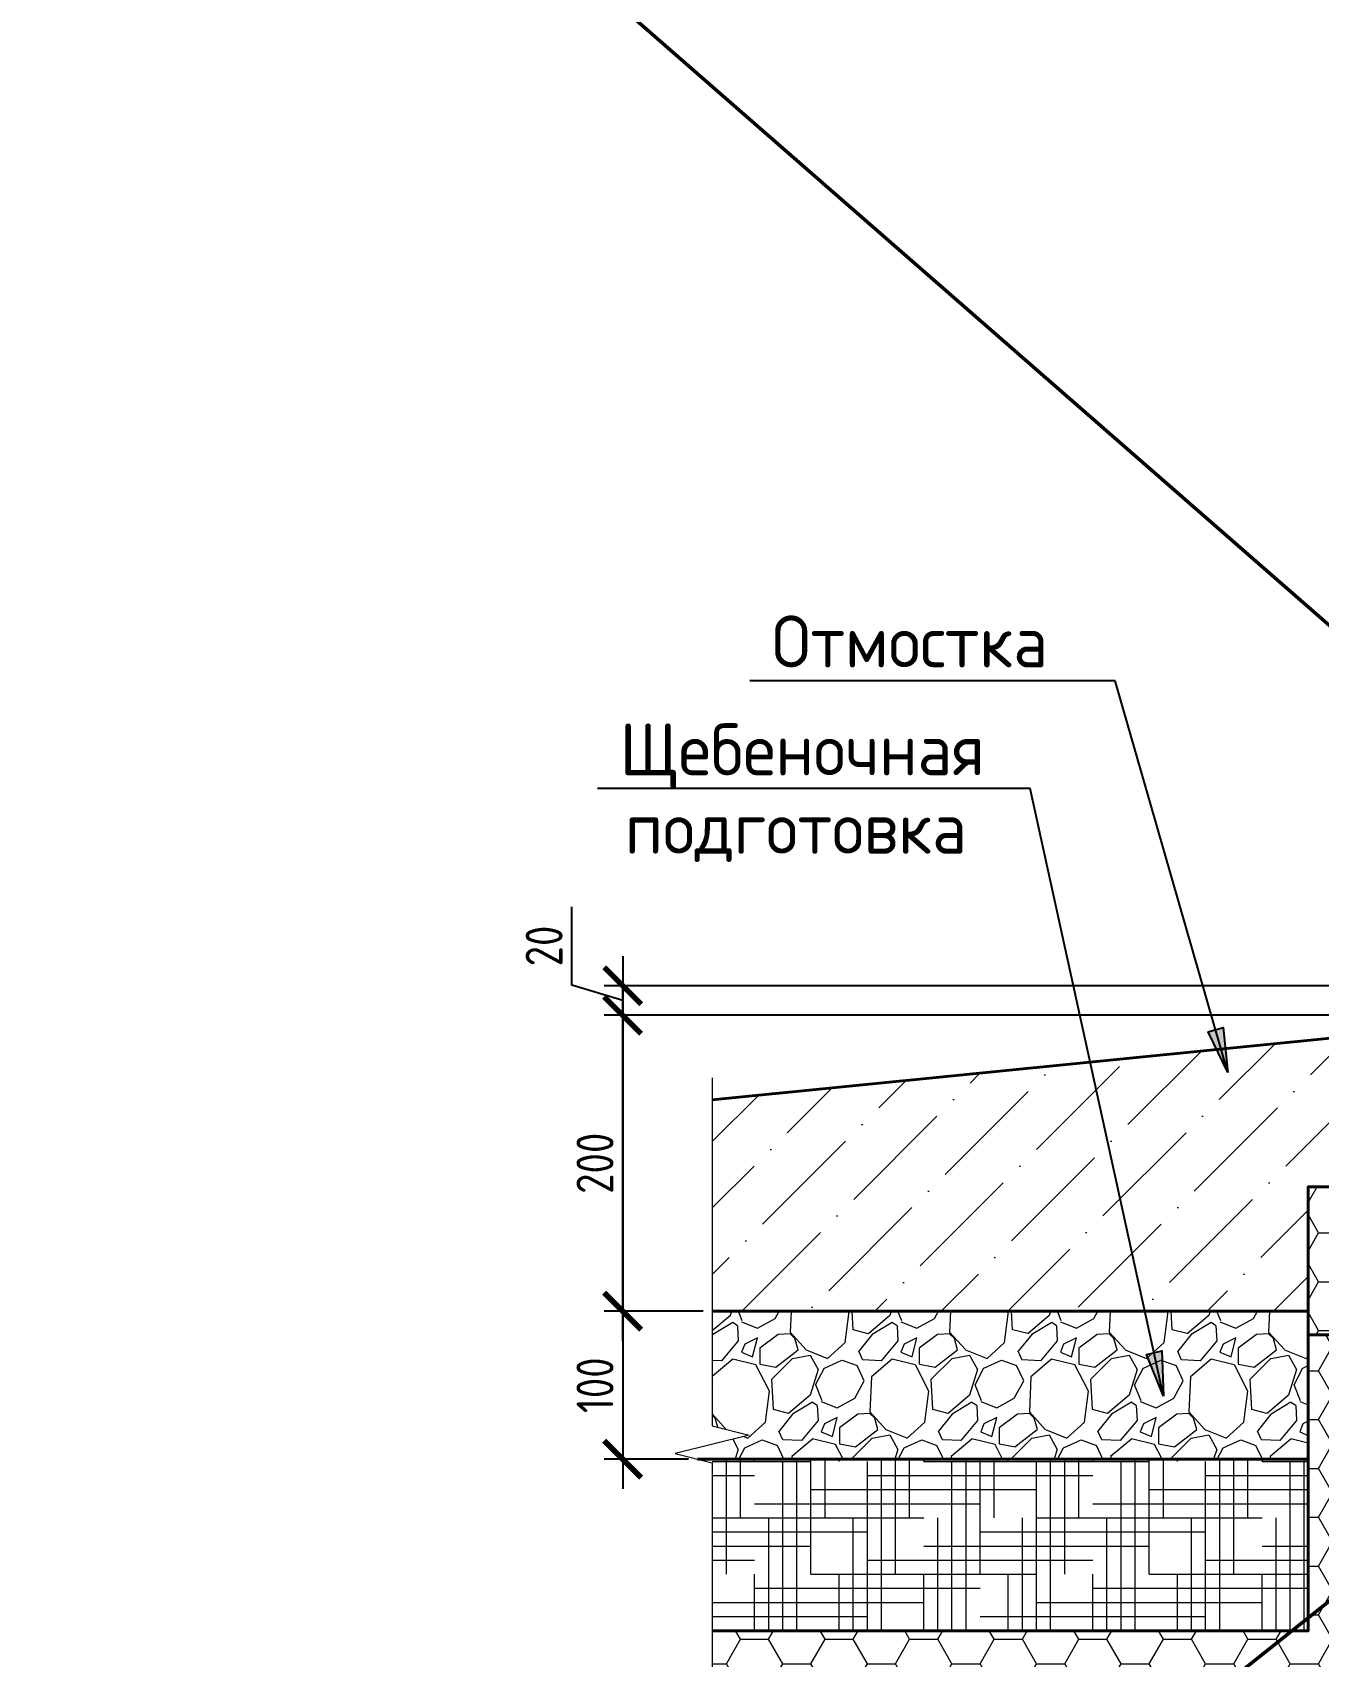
# Model space of a CAD drawing. Header units: millimetres. Extents: x -3689 to 2883575, y -702957 to -604547.
# Drawn here: x 2821449 to 2822318, y -689681 to -688583 of the extents above; entities that cross this region are included whole.
import ezdxf
from ezdxf import colors
from ezdxf.entities.mleader import LeaderData, LeaderLine
from ezdxf.enums import TextEntityAlignment as Align
from ezdxf.math import Vec2, Vec3

# ---------------------------------------------------------------- set-up
doc = ezdxf.new("R2010")
doc.units = ezdxf.units.MM
doc.header["$PDMODE"] = 35
for name, color, linetype, lineweight in [('_PP_Hatch', 9, 'Continuous', 9), ('_PP_Primary Line Continuous', 3, 'Continuous', 40), ('_Выноска', 7, 'Continuous', 15), ('Стены сечение', 7, 'Continuous', 40), ('Штрих Железобетон', 7, 'Continuous', 15), ('Штрих Мин. Вата', 40, 'Continuous', 15)]:
    doc.layers.add(name, color=color, linetype=linetype, lineweight=lineweight)
doc.styles.add('GOST 2.304', font='CS_Gost2304.shx')
doc.styles.add('GOST-2.304_Type-B', font='GOST_Common.ttf')
doc.dimstyles.new('SPDS', dxfattribs={"dimscale": 100, "dimtxt": 2.5, "dimasz": 2.5, "dimexe": 1.25, "dimexo": 0.625, "dimtad": 1, "dimdec": 0, "dimrnd": 0.001, "dimtxsty": 'GOST 2.304', "dimblk": 'ARCHTICK', "dimblk1": 'ARCHTICK', "dimblk2": 'ARCHTICK', "dimcen": 2.5, "dimdle": 2, "dimadec": 0, "dimazin": 2, "dimtfac": 0.75, "dimtdec": 4, "dimtmove": 1, "dimatfit": 3, "dimfxl": 1, "dimtolj": 1, "dimarcsym": 0})

# ---------------------------------------------------------------- blocks, each defined once
blk = doc.blocks.new('_ARCHTICK')
at = {"color": 0, "linetype": 'ByBlock', "const_width": 0.15}
blk.add_lwpolyline([(-0.5, -0.5), (0.5, 0.5)], dxfattribs=at)
blk = doc.blocks.new('*D677')
at = {"layer": '_Выноска', "color": 0, "lineweight": -2, "transparency": 16777216}
for p, q in [((2821847.7, -689227.2), (2821847.7, -689467.2)), ((2822474.6, -689247.2), (2821835.2, -689247.2)), ((2821902, -689447.2), (2821835.2, -689447.2))]:
    blk.add_line(p, q, dxfattribs=at)
at = {"layer": 'Defpoints', "color": 0, "transparency": 16777216}
for p in [(2822480.9, -689247.2), (2821847.7, -689447.2), (2821908.3, -689447.2)]:
    blk.add_point(p, dxfattribs=at)
at = {"layer": '_Выноска', "color": 0, "lineweight": -2, "transparency": 16777216, "xscale": 25, "yscale": 25, "zscale": 25}
for p, rotation in [((2821847.7, -689247.2), 90), ((2821847.7, -689447.2), 270)]:
    blk.add_blockref('_ARCHTICK', p, dxfattribs=dict(at, rotation=rotation))
at = {"layer": '_Выноска', "color": 0, "transparency": 16777216, "insert": (2821829, -689347.2), "char_height": 25, "attachment_point": 5, "rotation": 90, "style": 'GOST 2.304'}
blk.add_mtext('\\A1;200', dxfattribs=at)
blk = doc.blocks.new('*D672')
at = {"layer": '_Выноска', "color": 0, "lineweight": -2, "transparency": 16777216}
for p, q in [((2821847.7, -689427.2), (2821847.7, -689567.2)), ((2821902, -689447.2), (2821835.2, -689447.2)), ((2821892.1, -689547.2), (2821835.2, -689547.2))]:
    blk.add_line(p, q, dxfattribs=at)
at = {"layer": 'Defpoints', "color": 0, "transparency": 16777216}
for p in [(2821908.3, -689447.2), (2821847.7, -689547.2), (2821898.4, -689547.2)]:
    blk.add_point(p, dxfattribs=at)
at = {"layer": '_Выноска', "color": 0, "lineweight": -2, "transparency": 16777216, "xscale": 25, "yscale": 25, "zscale": 25}
for p, rotation in [((2821847.7, -689447.2), 90), ((2821847.7, -689547.2), 270)]:
    blk.add_blockref('_ARCHTICK', p, dxfattribs=dict(at, rotation=rotation))
at = {"layer": '_Выноска', "color": 0, "transparency": 16777216, "insert": (2821829, -689497.2), "char_height": 25, "attachment_point": 5, "rotation": 90, "style": 'GOST 2.304'}
blk.add_mtext('\\A1;100', dxfattribs=at)
blk = doc.blocks.new('*D678')
at = {"layer": '_Выноска', "color": 0, "lineweight": -2, "transparency": 16777216}
for p, q in [((2821847.7, -689467.2), (2821847.7, -689227.2)), ((2822474.6, -689247.2), (2821835.2, -689247.2)), ((2821902, -689447.2), (2821835.2, -689447.2))]:
    blk.add_line(p, q, dxfattribs=at)
at = {"layer": 'Defpoints', "color": 0, "transparency": 16777216}
for p in [(2821847.7, -689247.2), (2822480.9, -689247.2), (2821908.3, -689447.2)]:
    blk.add_point(p, dxfattribs=at)
at = {"layer": '_Выноска', "color": 0, "lineweight": -2, "transparency": 16777216, "xscale": 25, "yscale": 25, "zscale": 25}
for p, rotation in [((2821847.7, -689247.2), 90), ((2821847.7, -689447.2), 270)]:
    blk.add_blockref('_ARCHTICK', p, dxfattribs=dict(at, rotation=rotation))
at = {"layer": '_Выноска', "color": 0, "transparency": 16777216, "insert": (2821829, -689347.2), "char_height": 25, "attachment_point": 5, "rotation": 90, "style": 'GOST 2.304'}
blk.add_mtext('\\A1;200', dxfattribs=at)
blk = doc.blocks.new('*D674')
at = {"layer": '_Выноска', "color": 0, "lineweight": -2, "transparency": 16777216}
for p, q in [((2821813.4, -689226.9), (2821813.4, -689173.9)), ((2821847.7, -689207.2), (2821847.7, -689267.2)), ((2821847.7, -689237.2), (2821813.4, -689226.9)), ((2822474.6, -689227.2), (2821835.2, -689227.2)), ((2822474.6, -689247.2), (2821835.2, -689247.2))]:
    blk.add_line(p, q, dxfattribs=at)
at = {"layer": 'Defpoints', "color": 0, "transparency": 16777216}
for p in [(2822480.9, -689227.2), (2821847.7, -689247.2), (2822480.9, -689247.2)]:
    blk.add_point(p, dxfattribs=at)
at = {"layer": '_Выноска', "color": 0, "lineweight": -2, "transparency": 16777216, "xscale": 25, "yscale": 25, "zscale": 25}
for p, rotation in [((2821847.7, -689227.2), 90), ((2821847.7, -689247.2), 270)]:
    blk.add_blockref('_ARCHTICK', p, dxfattribs=dict(at, rotation=rotation))
at = {"layer": '_Выноска', "color": 0, "transparency": 16777216, "insert": (2821794.6, -689200.4), "char_height": 25, "attachment_point": 5, "rotation": 90, "style": 'GOST 2.304'}
blk.add_mtext('\\A1;20', dxfattribs=at)
blk = doc.blocks.new('_TagCircle')
at = {"color": 0, "linetype": 'ByBlock', "lineweight": -2, "transparency": 16777216}
blk.add_circle((0, 0), 4, dxfattribs=at)
at = {"color": 0, "transparency": 16777216}
blk.add_attdef('НОМЕРЯРЛЫКА', text='', height=3, dxfattribs=at).set_placement((0, -1.5), align=Align.CENTER)
blk = doc.blocks.new('_Open90')
at = {"color": 0, "linetype": 'ByBlock', "lineweight": -2}
for p, q in [((-0.5, 0.5), (0, 0)), ((0, 0), (-1, 0)), ((0, 0), (-0.5, -0.5))]:
    blk.add_line(p, q, dxfattribs=at)

msp = doc.modelspace()

# ---------------------------------------------------------------- hatches: boundary and pattern name
for points in [[(2822256.6939, -689285.817), (2822243.3159, -689258.449), (2822253.4831, -689255.5239)], [(2822213.2164, -689504.4812), (2822201.6161, -689476.3136), (2822211.9496, -689474.0448)]]:
    msp.add_hatch(color=7).paths.add_polyline_path(points, flags=0)
at = {"layer": '_PP_Hatch', "ltscale": 20}
h = msp.add_hatch(dxfattribs=at)
h.set_pattern_fill('ANSI36', scale=10)
h.set_pattern_definition([(45, (2791723.503, -715745.504), (16.83798, 61.73926), [79.375, -15.875, 0, -15.875])])
h.paths.add_polyline_path([(2821908.2592, -689447.1638), (2822310.866, -689447.1638), (2822310.866, -689363.1638), (2822480.866, -689363.1638), (2822480.866, -689247.1638), (2821908.2592, -689304.4245)])
h = msp.add_hatch(dxfattribs=at)
h.set_pattern_fill('GRAVEL', scale=3, angle=45)
h.set_pattern_definition([(273.0127875, (2803281.799, -560465.0914), (53.88153666, -915.98612435), [10.251643, -1014.91451]), (229.969741, (2803282.3377, -560475.329), (592.696900665, 700.45998026), [17.59214, -1741.621467]), (177.510447, (2803271.0226, -560488.7993), (1131.51227128, -53.8815363), [12.404446, -1228.041684]), (312.273689, (2803263.479, -560523.2834), (-1023.74919768, 1131.51227136), [16.020136, -1585.993123]), (337.8336542, (2803274.2555, -560535.1374), (-915.98612436, 377.17075705), [15.70901, -1555.194232]), (42.273689, (2803288.8035, -560541.0644), (-1131.51227136, -1023.74919768), [16.020136, -1585.993123]), (82.6942405, (2803300.6574, -560530.288), (-161.64461011, -1239.275344717), [21.18581, -2097.39346]), (117.2553284, (2803303.3515, -560509.2742), (-808.22305076, 1562.564565135), [20.001586, -1980.1577]), (166.4295656, (2803294.1916, -560491.4933), (-1131.51227128, 269.40768353), [16.07439, -1591.36637]), (220.2363583, (2803278.566, -560487.7216), (646.5784408, 538.81536716), [18.3514, -899.21811]), (267.3974378, (2803264.5568, -560499.5756), (-53.881536683, -1239.27534471), [23.732338, -2349.503175]), (183.814075, (2803317.361, -560470.4795), (-700.45997745, -53.88153668), [8.100136, -801.916975]), (216.4692344, (2803309.2785, -560471.0184), (808.22305079, 592.69690413), [15.41046, -1525.63917]), (270, (2803296.886, -560480.18), (53.881537, -53.881537), [10.77628, -96.986793]), (248.1985905, (2803286.648, -560477.484), (161.6446102, 377.1707571), [5.80324, -574.51867]), (336.80141, (2803284.493, -560482.872), (-215.5261469, 107.7630734), [8.20697, -402.14259]), (75.963757, (2803292.036, -560486.105), (53.8815367, 269.4076836), [13.32959, -430.988945]), (206.565051, (2803295.27, -560473.174), (161.64461, 53.8815367), [9.638614, -231.326944]), (61.3895403, (2803253.2417, -560514.1236), (377.17075708, 700.45997744), [13.50264, -1336.7648]), (115.346176, (2803259.7075, -560502.2696), (377.17075706, -808.2230509), [11.32797, -1121.46647]), (338.1985905, (2803284.493, -560462.397), (-377.1707571, 161.6446102), [11.606403, -568.715508]), (28.6104597, (2803295.2693, -560466.708), (-700.45997742, -377.17075713), [13.50264, -1336.7648]), (24.443955, (2803286.648, -560547.53), (-377.1707571, -161.6446102), [13.021056, -638.03203]), (339.7751406, (2803298.502, -560542.142), (-862.1045878, 323.2892199), [10.910164, -1080.1078]), (111.8014095, (2803338.913, -560515.74), (-161.6446102, 377.1707571), [11.606403, -568.715508]), (62.3540246, (2803334.603, -560504.9637), (-484.93383048, -915.98612438), [12.77348, -1264.57128]), (114.443955, (2803312.511, -560542.142), (161.6446102, -377.1707571), [6.51053, -644.542557]), (146.309932, (2803335.68, -560518.973), (-269.4076836, 161.6446102), [3.88544, -384.65985]), (210.963757, (2803332.448, -560516.818), (215.526147, 107.7630735), [15.70901, -298.471638]), (231.009006, (2803318.977, -560524.9), (484.93383051, 592.69690402), [14.55801, -1441.240946]), (348.690068, (2803296.886, -560490.955), (-161.6446102, 53.8815367), [10.989716, -263.75329]), (38.1572266, (2803307.662, -560493.1098), (1023.74919776, 808.22305095), [19.186703, -1899.48027]), (105.945396, (2803322.749, -560481.256), (161.64461017, -592.696904), [7.845247, -776.68177]), (135, (2803320.59, -560473.71), (-107.763073, 0), [4.572, -71.628]), (165.256437, (2803316.283, -560524.361), (592.69690398, -161.64461022), [10.58601, -1048.018223]), (93.0127875, (2803306.0456, -560521.667), (-53.88153666, 915.98612435), [20.503286, -1004.662866]), (45, (2803304.97, -560501.19), (0, 107.763073), [19.812, -56.388]), (10.3048465, (2803318.977, -560487.183), (915.98612426, 161.64461067), [12.048287, -1192.7795]), (299.054604, (2803330.831, -560485.028), (161.6446102, -269.4076836), [11.094872, -543.6495]), (252.6459754, (2803336.2192, -560494.7262), (-484.93383065, -1562.56456503), [18.064353, -1788.373933]), (220.4260787, (2803330.831, -560511.9683), (-754.34151417, -646.57844072), [19.110884, -1891.975394])])
h.paths.add_polyline_path([(2821933.2592, -689530.8878), (2821908.2592, -689537.1378), (2821908.2592, -689547.1638), (2822310.866, -689547.1638), (2822310.866, -689447.1638), (2821908.2592, -689447.1638), (2821908.2592, -689524.6378)])
at = {"layer": 'Штрих Железобетон'}
h = msp.add_hatch(dxfattribs=at)
h.set_pattern_fill('HOUND', scale=6)
h.set_pattern_definition([(0, (2791723.503, -715761.504), (38.1, 9.525), [152.4, -76.2]), (90, (2791723.503, -715761.504), (-9.525, -38.1), [152.4, -76.2])])
h.paths.add_polyline_path([(2821908.2592, -689547.1638), (2821908.2592, -689663.1638), (2822310.866, -689663.1638), (2822310.866, -689547.1638)])
at = {"layer": 'Штрих Мин. Вата'}
h = msp.add_hatch(dxfattribs=at)
h.set_pattern_fill('HONEY', scale=6)
h.set_pattern_definition([(0, (2789971.068, -712260.213), (28.575, 16.497784), [19.05, -38.1]), (120, (2789971.068, -712260.213), (-28.575, 16.497784), [19.05, -38.1]), (60, (2789971.068, -712260.213), (6e-08, 32.995568), [-38.1, 19.05])])
h.paths.add_polyline_path([(2822310.866, -689463.1638), (2822580.866, -689463.1638), (2822580.866, -689363.1638), (2822310.866, -689363.1638)])
h = msp.add_hatch(dxfattribs=at)
h.set_pattern_fill('HONEY', scale=6)
h.set_pattern_definition([(0, (2791723.503, -718985.454), (28.575, 16.497784), [19.05, -38.1]), (120, (2791723.503, -718985.454), (-28.575, 16.497784), [19.05, -38.1]), (60, (2791723.503, -718985.454), (6e-08, 32.995568), [-38.1, 19.05])])
h.paths.add_polyline_path([(2822310.866, -689463.1638), (2822310.866, -689663.1638), (2821908.2592, -689663.1638), (2821908.2592, -689763.1638), (2822410.866, -689763.1638), (2822410.866, -689463.1638)])

# ---------------------------------------------------------------- linework, layer by layer
at = {"color": 14, "lineweight": 50}
for p, q in [((2824022.2454, -688294.1016), (2821591.4229, -690226.2404)), ((2821675.6412, -688416.5338), (2823677.7182, -690165.0248))]:
    msp.add_line(p, q, dxfattribs=at)
at = {"color": 7}
for points in [[(2822180.5398, -689021.1109), (2821933.5398, -689021.1109)], [(2822256.6939, -689285.817), (2822180.5398, -689021.1109)], [(2822123.1001, -689094.0425), (2821830.6001, -689094.0425)], [(2822213.2164, -689504.4812), (2822123.1001, -689094.0425)]]:
    msp.add_lwpolyline(points, dxfattribs=at)
for points in [[(2822256.6939, -689285.817), (2822243.3159, -689258.449), (2822253.4831, -689255.5239)], [(2822213.2164, -689504.4812), (2822201.6161, -689476.3136), (2822211.9496, -689474.0448)]]:
    msp.add_lwpolyline(points, close=True, dxfattribs=at)
at = {"layer": '_PP_Primary Line Continuous', "color": 7, "ltscale": 10}
msp.add_lwpolyline([(2822310.866, -689463.1638), (2822580.866, -689463.1638), (2822580.866, -689363.1638), (2822310.866, -689363.1638)], close=True, dxfattribs=at)
msp.add_lwpolyline([(2821908.2592, -689663.1638), (2822310.866, -689663.1638), (2822310.866, -689463.1638), (2822410.866, -689463.1638), (2822410.866, -689763.1638), (2821908.2592, -689763.1638)], dxfattribs=at)
at = {"layer": '_PP_Primary Line Continuous', "color": 7}
msp.add_lwpolyline([(2821908.2592, -689663.1638), (2822310.866, -689663.1638), (2822310.866, -689547.1638), (2821898.3633, -689547.1638)], dxfattribs=at)
at = {"layer": '_Выноска', "color": 7}
msp.add_lwpolyline([(2821908.2592, -689289.4245), (2821908.2592, -689304.4245), (2821908.2592, -689524.6378), (2821933.2592, -689530.8878), (2821883.2592, -689543.3878), (2821908.2592, -689549.6378), (2821908.2592, -689769.8511), (2821908.2592, -689784.8511)], dxfattribs=at)
at = {"layer": 'Стены сечение', "color": 7, "ltscale": 100}
msp.add_line((2822480.866, -689247.1638), (2821908.2592, -689304.4245), dxfattribs=at)
msp.add_lwpolyline([(2821908.2592, -689447.1638), (2822310.866, -689447.1638), (2822310.866, -689547.1638), (2821898.3633, -689547.1638)], dxfattribs=at)

# ---------------------------------------------------------------- texts
at = {"color": 7, "style": 'GOST-2.304_Type-B'}
for s, p in [('Отмостка', (2821948.5398, -689012.1109)), ('Щебеночная', (2821845.6001, -689085.0425)), ('подготовка', (2821849.1001, -689138.0425))]:
    msp.add_text(s, height=35, dxfattribs=at).set_placement(p)

# ---------------------------------------------------------------- dimensions: what is measured, and where the dimension line sits
at = {"layer": '_Выноска', "color": 7}
for base, p1, p2, picture, middle in [((2821847.7473, -689247.1638), (2822480.866, -689227.1638), (2822480.866, -689247.1638), '*D674', (2821794.6223, -689220.6013)), ((2821847.7473, -689447.1638), (2822480.866, -689247.1638), (2821908.2592, -689447.1638), '*D677', (2821828.9973, -689347.1638)), ((2821847.7473, -689247.1638), (2821908.2592, -689447.1638), (2822480.866, -689247.1638), '*D678', (2821828.9973, -689347.1638)), ((2821847.7473, -689547.1638), (2821908.2592, -689447.1638), (2821898.3633, -689547.1638), '*D672', (2821828.9973, -689497.1638))]:
    dim = msp.add_linear_dim(base=base, p1=p1, p2=p2, angle=90, dimstyle='SPDS', override={"dimscale": 10}, dxfattribs=at)
    dim.commit()
    dim.dimension.update_dxf_attribs({"geometry": picture, "text_midpoint": middle})

# ---------------------------------------------------------------- leaders
ml = msp.add_multileader_block('Standard')
ml.set_content('_TagCircle', color=256, scale=100)
ml.set_attribute('НОМЕРЯРЛЫКА', 'В', width=0)
ml.set_leader_properties()
ml.set_arrow_properties(name='OPEN90')
ml.build(insert=Vec2(0, 0))
ml.multileader.update_dxf_attribs({"has_dogleg": 0, "text_left_attachment_type": 6, "text_right_attachment_type": 6, "dogleg_length": 0.36, "arrow_head_size": 25000, "scale": 100, "block_connection_type": 1})
ctx = ml.context
ctx.base_point, ctx.scale, ctx.char_height, ctx.arrow_head_size, ctx.landing_gap_size, ctx.plane_origin = Vec3(2816876.8862, -672418.11), 100, 2.5, 25000, 10, Vec3(2819549.4989, -669112.8376)
ctx.left_attachment, ctx.right_attachment, ctx.attachment_type = 6, 6, 1
notes = []
notes.append((ctx, [(0, (1, 1, 0), (2816876.5262, -672418.11), (1, 0), 0.36, [(0, [(2816876.8862, -669149.3647)], 0, [])])]))
ctx.block.insert = Vec3(2816876.8862, -672418.11)
for ctx, leaders in notes:
    for number, flags, end, landing, length, lines in leaders:
        leader = LeaderData()
        leader.index, (leader.has_last_leader_line, leader.has_dogleg_vector, leader.attachment_direction) = number, flags
        leader.last_leader_point, leader.dogleg_vector, leader.dogleg_length = Vec3(end), Vec3(landing), length
        for number, points, colour, breaks in lines:
            line = LeaderLine()
            line.index, line.vertices, line.color, line.breaks = number, Vec3.list(points), colors.encode_raw_color(colour), breaks
            leader.lines.append(line)
        ctx.leaders.append(leader)

doc.saveas('drawing.dxf')
